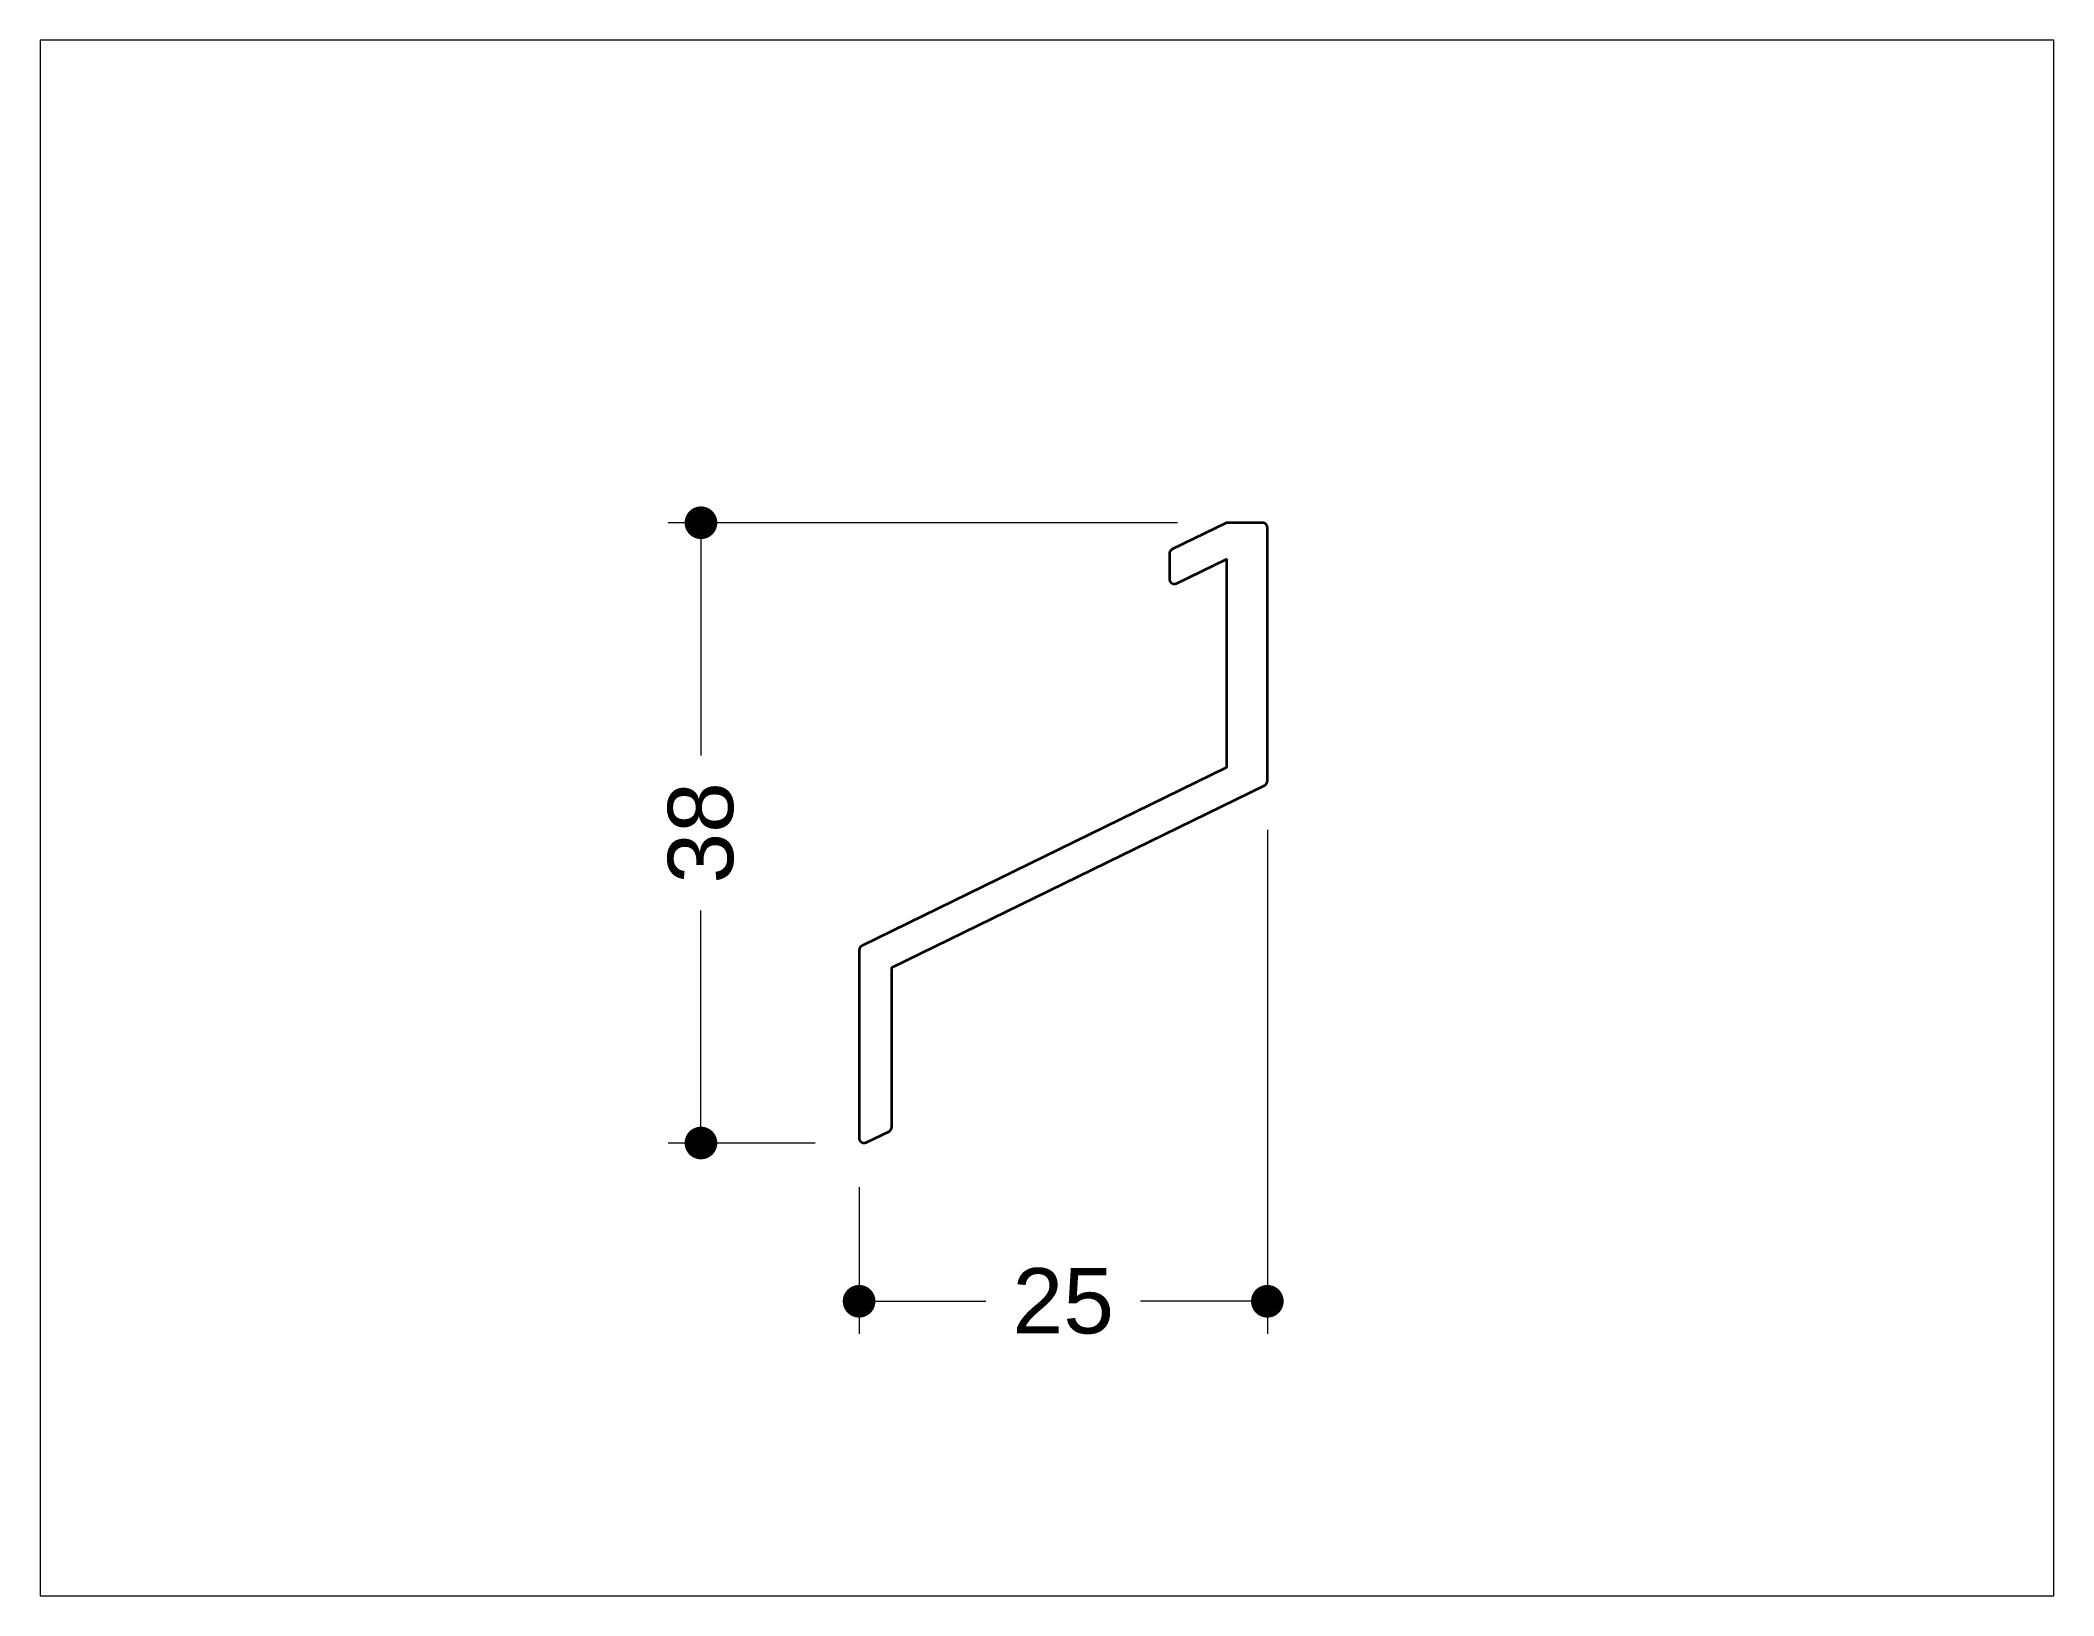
# Paper-space layout 'Index' of a CAD drawing. Header units: millimetres. Extents: x 70.5 to 132.2, y 118.7 to 166.3.
# The model-space entities are those that its viewports show. They can reach past a viewport. Long polylines and large blocks are cut down to what shows.
import ezdxf

# ---------------------------------------------------------------- set-up
doc = ezdxf.new("R2010")
doc.units = ezdxf.units.MM
doc.header["$PDMODE"] = 3
doc.header["$PDSIZE"] = 1
for name, color, linetype, lineweight in [('AM_0', 7, 'Continuous', 35), ('AM_5', 3, 'Continuous', 13), ('X_COMP_CONT_ALU', 50, 'Continuous', 35)]:
    doc.layers.add(name, color=color, linetype=linetype, lineweight=lineweight)
doc.layers.add('AM_VIEWS', color=1, linetype='Continuous', lineweight=13, plot=False)
doc.styles.add('X_DOCU', font='swissl.ttf')
doc.dimstyles.new('X_DOCU$0', dxfattribs={"dimtxt": 2, "dimasz": 1, "dimexe": 1, "dimexo": 1.5, "dimgap": 1, "dimtad": 0, "dimtoh": 1, "dimdsep": 46, "dimtxsty": 'X_DOCU', "dimblk": 'DOT', "dimcen": 0, "dimclrd": 256, "dimclre": 256, "dimclrt": 30, "dimadec": 1, "dimazin": 2, "dimtp": 0.1, "dimtm": 0.1, "dimtfac": 0.7, "dimtmove": 0, "dimatfit": 1, "dimfxl": 1, "dimlwd": -1, "dimlwe": -1, "dimarcsym": 1})

# ---------------------------------------------------------------- blocks, each defined once
blk = doc.blocks.new('_Dot')
at = {"color": 0, "linetype": 'ByBlock', "lineweight": -2}
blk.add_line((-0.5, 0), (-1, 0), dxfattribs=at)
at = {"color": 0, "linetype": 'ByBlock', "const_width": 0.5}
blk.add_lwpolyline([(-0.25, 0, 1), (0.25, 0, 1)], format="xyb", close=True, dxfattribs=at)
blk = doc.blocks.new('*D6')
at = {"layer": 'AM_5', "transparency": 16777216}
for p, q in [((108.106, 142.135), (108.106, 126.696)), ((95.606, 131.196), (95.606, 126.696)), ((96.606, 127.696), (99.485, 127.696)), ((107.106, 127.696), (104.226, 127.696))]:
    blk.add_line(p, q, dxfattribs=at)
at = {"layer": 'Defpoints', "color": 0, "transparency": 16777216}
for p in [(108.106, 143.635), (95.606, 132.696), (108.106, 127.696)]:
    blk.add_point(p, dxfattribs=at)
at = {"layer": 'AM_5', "transparency": 16777216, "rotation": 180}
blk.add_blockref('_Dot', (95.606, 127.696), dxfattribs=at)
at = {"layer": 'AM_5', "transparency": 16777216}
blk.add_blockref('_Dot', (108.106, 127.696), dxfattribs=at)
at = {"layer": 'AM_5', "color": 30, "transparency": 16777216, "insert": (101.856, 127.696), "char_height": 2, "attachment_point": 5, "style": 'X_DOCU'}
blk.add_mtext('25', dxfattribs=at)
blk = doc.blocks.new('*D7')
at = {"layer": 'AM_5', "transparency": 16777216}
for p, q in [((105.356, 151.544), (89.764, 151.544)), ((90.764, 150.544), (90.764, 144.419)), ((90.764, 133.544), (90.764, 139.669)), ((94.256, 132.544), (89.764, 132.544))]:
    blk.add_line(p, q, dxfattribs=at)
at = {"layer": 'Defpoints', "color": 0, "transparency": 16777216}
for p in [(106.856, 151.544), (90.764, 132.544), (95.756, 132.544)]:
    blk.add_point(p, dxfattribs=at)
at = {"layer": 'AM_5', "transparency": 16777216}
for p, rotation in [((90.764, 151.544), 90), ((90.764, 132.544), 270)]:
    blk.add_blockref('_Dot', p, dxfattribs=dict(at, rotation=rotation))
at = {"layer": 'AM_5', "color": 30, "transparency": 16777216, "insert": (90.764, 142.044), "char_height": 2, "attachment_point": 5, "rotation": 90, "style": 'X_DOCU'}
blk.add_mtext('38', dxfattribs=at)
blk = doc.blocks.new('126793-ICC')
at = {"layer": 'X_COMP_CONT_ALU'}
blk.add_lwpolyline([(-0.17, -16.09, 0.286502), (0, -15.82), (0, -0.3, 0.414214), (-0.3, 0), (-2.5, 0), (-5.83, -1.63, 0.286725), (-6, -1.89), (-6, -3.45, 0.554348), (-5.57, -3.72), (-2.5, -2.23), (-2.5, -15), (-24.83, -25.92, 0.286488), (-25, -26.19), (-25, -37.7, 0.554384), (-24.57, -37.97), (-23.17, -37.29, 0.286684), (-23, -37.02), (-23, -27.25), (-0.17, -16.09)], format="xyb", close=True, dxfattribs=at)

msp = doc.modelspace()

# ---------------------------------------------------------------- block references
at = {"layer": 'AM_0'}
msp.add_blockref('126793-ICC', (40, 53), dxfattribs=at)

psp = doc.layouts.new('Index')

# ---------------------------------------------------------------- dimensions: what is measured, and where the dimension line sits
at = {"layer": 'AM_5'}
for base, p1, p2, angle, override, picture, middle in [((90.7637, 132.5439), (106.8555, 151.5441), (95.7555, 132.5439), 90, {"dimasz": 1, "dimlfac": 2}, '*D7', (90.7637, 142.044)), ((108.1055, 127.6956), (95.6055, 132.6956), (108.1055, 143.6355), 0, {"dimasz": 1, "dimlfac": 2, "dimpost": ''}, '*D6', (101.8555, 127.6956))]:
    dim = psp.add_linear_dim(base=base, p1=p1, p2=p2, angle=angle, dimstyle='X_DOCU$0', override=override, dxfattribs=at)
    dim.commit()
    dim.dimension.update_dxf_attribs({"geometry": picture, "text_midpoint": middle})

# ---------------------------------------------------------------- viewports
at = {"layer": 'AM_VIEWS'}
psp.add_viewport(center=(101.3591, 142.5), size=(61.6494, 47.649524), view_center_point=(26.5031, 34.9089), view_height=95.299049, dxfattribs=at)

doc.saveas('drawing.dxf')
